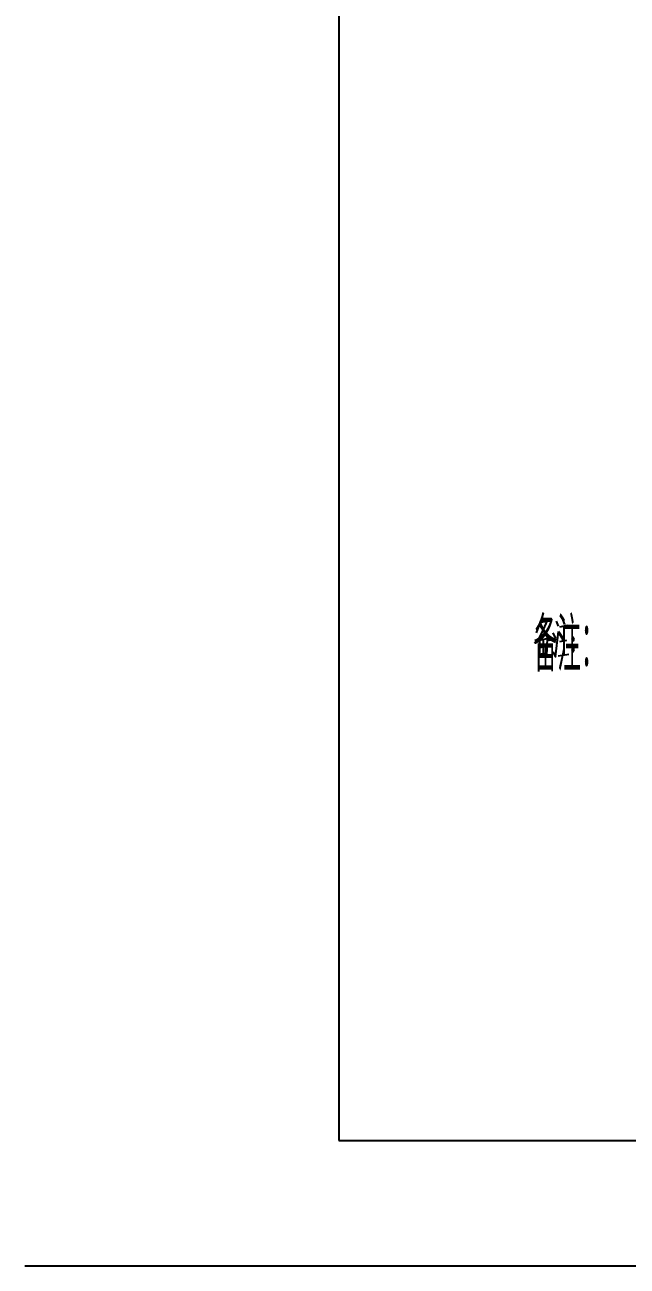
# Model space of a CAD drawing. Header units: metres. Extents: x 17 to 1757, y 17 to 1207.
# Drawn here: x 16.9 to 152.9, y 16.9 to 297.3 of the extents above; entities that cross this region are included whole.
import ezdxf

# ---------------------------------------------------------------- set-up
doc = ezdxf.new("R2010")
doc.units = ezdxf.units.M
for name, color, linetype in [('LINES', 7, 'Continuous'), ('POLYLINES', 4, 'Continuous'), ('RECTS', 7, 'Continuous'), ('TEXTS', 3, 'Continuous')]:
    doc.layers.add(name, color=color, linetype=linetype)

msp = doc.modelspace()

# ---------------------------------------------------------------- linework, layer by layer
at = {"layer": 'LINES'}
for p, q in [((87.79, 1179.07), (87.79, 45.22)), ((133.66, 163.58), (133.08, 162)), ((138.12, 163.44), (138.7, 161.86)), ((133.08, 162), (132.36, 159.98)), ((133.08, 162.29), (134.66, 162.58)), ((136.1, 159.98), (136.68, 158.69)), ((136.82, 162.58), (137.26, 161.42)), ((137.69, 161.28), (139.42, 161.71)), ((138.55, 161.57), (138.55, 155.09)), ((133.08, 158.26), (134.81, 158.69)), ((133.08, 158.69), (133.08, 154.66)), ((133.94, 158.4), (133.94, 155.38)), ((134.81, 158.83), (134.66, 154.66)), ((137.69, 157.97), (139.27, 158.26)), ((140.57, 158.54), (140.71, 158.54)), ((140.71, 158.69), (140.71, 158.54)), ((140.71, 158.54), (140.71, 158.26)), ((134.66, 155.38), (133.08, 155.09)), ((133.22, 156.67), (134.52, 156.96)), ((139.7, 155.09), (137.26, 154.66)), ((140.57, 156.1), (140.71, 156.1)), ((140.71, 156.24), (140.71, 156.1)), ((140.71, 156.1), (140.71, 155.95)), ((87.79, 45.22), (1672.37, 45.22))]:
    msp.add_line(p, q, dxfattribs=at)
at = {"layer": 'POLYLINES'}
for points in [[(134.81, 162.72), (133.94, 160.7), (132.94, 158.69), (131.93, 157.54)], [(133.22, 161.57), (135.24, 158.26), (135.67, 158.4)], [(136.1, 155.66), (136.68, 154.51), (137.4, 160.27)], [(140.92, 158.54), (140.67, 158.96), (140.41, 158.54)], [(140.41, 158.54), (140.67, 158.11), (140.92, 158.54)], [(140.86, 158.54), (140.67, 158.86), (140.48, 158.54)], [(140.48, 158.54), (140.67, 158.22), (140.86, 158.54)], [(140.92, 156.09), (140.67, 156.52), (140.41, 156.09)], [(140.41, 156.09), (140.67, 155.67), (140.92, 156.09)], [(140.86, 156.09), (140.67, 156.41), (140.48, 156.09)], [(140.48, 156.09), (140.67, 155.77), (140.86, 156.09)]]:
    msp.add_lwpolyline(points, dxfattribs=at)
at = {"layer": 'RECTS'}
msp.add_lwpolyline([(16.87, 1207.44), (1700.66, 1207.44), (1700.66, 16.85), (16.87, 16.85)], dxfattribs=at)

# ---------------------------------------------------------------- texts
at = {"layer": 'TEXTS', "width": 0.381771}
msp.add_text('备注：', height=10.69, dxfattribs=at).set_placement((131.78, 152.36))

doc.saveas('drawing.dxf')
